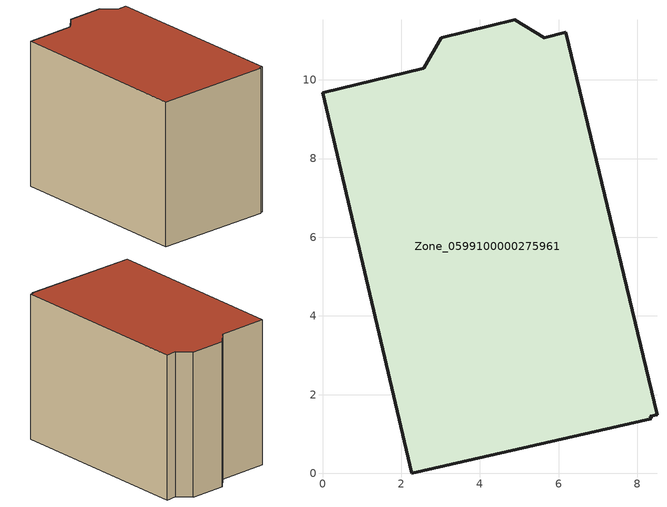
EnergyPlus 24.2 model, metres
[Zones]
Zone_0599100000275961
 floor ground (C_G): 8.5,1.49 8.33,1.45 8.35,1.38 2.27,0 0,9.67 2.57,10.3 3.02,11.07 4.89,11.53 5.63,11.07 6.18,11.21 z0
 wall outside (C_F): 8.5,1.49 6.18,11.21 5.63,11.07 4.89,11.53 3.02,11.07 2.57,10.3 0,9.67 2.27,0 8.35,1.38 8.33,1.45 8.5,1.49 z0:7.78
 roof outside (C_R): 8.33,1.45 8.5,1.49 6.18,11.21 5.63,11.07 4.89,11.53 3.02,11.07 2.57,10.3 0,9.67 2.27,0 8.35,1.38 z7.78
[BUILDING]
Pand.0599100000275961: North Axis=0; Terrain=City; Loads Convergence Tolerance Value=0.04; Temperature Convergence Tolerance Value=0.4; Solar Distribution=FullExterior; Maximum Number of Warmup Days=25; Minimum Number of Warmup Days=1
[Site:Location]
Rotterdam.The.Hague.AP_ZH_NLD Design_Conditions: Latitude=51.96; Longitude=4.45; Time Zone=1; Elevation=-4.5
[SITE:GROUNDTEMPERATURE:BUILDINGSURFACE]
18, 18, 18, 18, 18, 18, 18, 18, 18, 18, 18, 18
[MATERIAL] Thermal Absorptance=0.9; Solar Absorptance=0.7; Visible Absorptance=0.7
Name | Roughness | Thickness | Conductivity | Density | Specific Heat
G.D.1965 | MediumSmooth | 0.15 | 1 | 540 | 1210
F.D.1965 | Rough | 0.3 | 0.857143 | 1920 | 840
R.D.1965 | MediumRough | 0.2 | 0.08 | 1500 | 1000
[CONSTRUCTION]
C_G: G.D.1965
C_F: F.D.1965
C_R: R.D.1965
[ZONE]
Zone_0599100000275961: Type=1; Multiplier=1; Ceiling Height=Autocalculate; Volume=Autocalculate; Floor Area=autocalculate; Part of Total Floor Area=Yes
[ZONEINFILTRATION:DESIGNFLOWRATE]
Infil_Zone_0599100000275961: Zone or ZoneList or Space or SpaceList=Zone_0599100000275961; Schedule=AlwaysOn; Design Flow Rate Calculation Method=Flow/Area; Flow Rate per Floor Area=0.0042; Constant Term Coefficient=1; Temperature Term Coefficient=0; Velocity Term Coefficient=0; Velocity Squared Term Coefficient=0
[HVACTEMPLATE:ZONE:IDEALLOADSAIRSYSTEM]
Zone_0599100000275961: Maximum Heating Supply Air Temperature=50; Minimum Cooling Supply Air Temperature=13; Maximum Heating Supply Air Humidity Ratio=0.0156; Minimum Cooling Supply Air Humidity Ratio=0.0077; Heating Limit=NoLimit; Cooling Limit=NoLimit; Dehumidification Control Type=ConstantSensibleHeatRatio; Cooling Sensible Heat Ratio=0.7; Dehumidification Setpoint=60; Humidification Control Type=None; Humidification Setpoint=30; Outdoor Air Method=None; Outdoor Air Flow Rate per Person=0.00944; Outdoor Air Flow Rate per Zone Floor Area=0; Outdoor Air Flow Rate per Zone=0; Demand Controlled Ventilation Type=None; Outdoor Air Economizer Type=NoEconomizer; Heat Recovery Type=None; Sensible Heat Recovery Effectiveness=0.7; Latent Heat Recovery Effectiveness=0.65
[ZONECONTROL:THERMOSTAT]
ThermostatControl_Zone_0599100000275961: Zone or ZoneList=Zone_0599100000275961; Control Type Schedule=DualSetpointControlType; Control 1=Thermostat_Zone_0599100000275961; Temperature Difference Between Cutout And Setpoint=0
[THERMOSTATSETPOINT:DUALSETPOINT]
Thermostat_Zone_0599100000275961: Heating Setpoint Temperature Schedule=HeatingSetpoint_Zone_0599100000275961; Cooling Setpoint Temperature Schedule=CoolingSetpoint_Zone_0599100000275961
[SCHEDULE:COMPACT]
HeatingSetpoint_Zone_0599100000275961: Through: 12/31, For: AllDays, Until: 24:00, 21
CoolingSetpoint_Zone_0599100000275961: Through: 12/31, For: AllDays, Until: 24:00, 24
DualSetpointControlType: Through: 12/31, For: AllDays, Until: 24:00, 4
AlwaysOn: Through: 12/31, For: AllDays, Until: 24:00, 1
